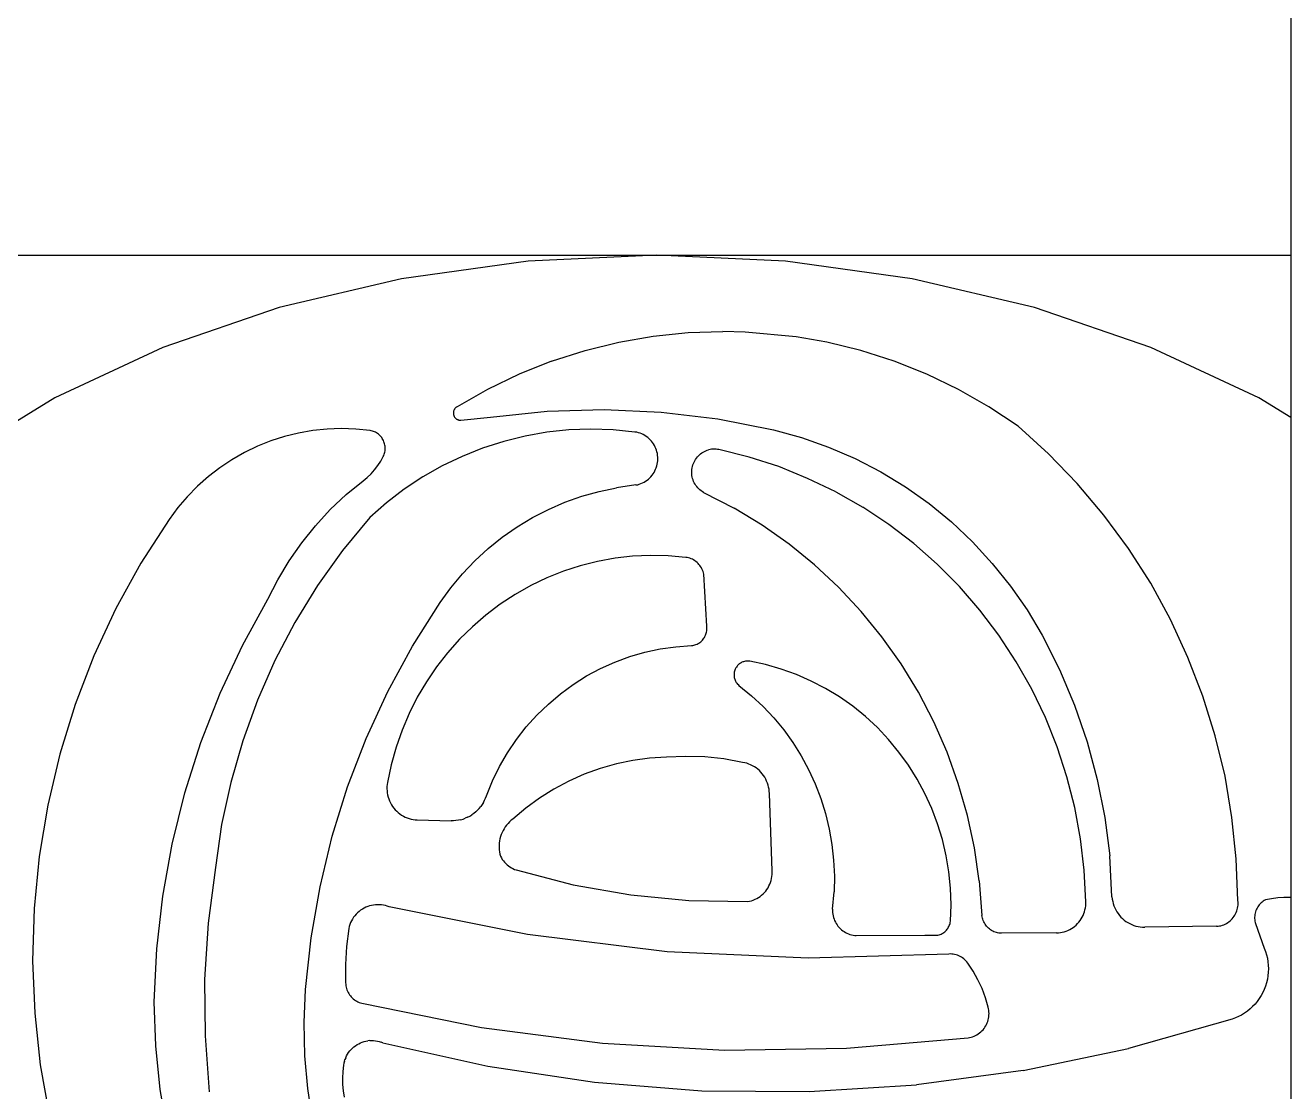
# Model space of a CAD drawing. Extents: x 396092 to 455492, y 17293 to 132793.
# Drawn here: x 408105.9 to 408231.5, y 60957.9 to 61063.8 of the extents above; entities that cross this region are included whole.
import ezdxf

# ---------------------------------------------------------------- set-up
doc = ezdxf.new("R2010")
doc.units = 0
doc.header["$LTSCALE"] = 1000
doc.header["$MEASUREMENT"] = 0
doc.layers.add('MU', color=34, linetype='Continuous')

msp = doc.modelspace()

# ---------------------------------------------------------------- linework, layer by layer
msp.add_line((408231.55, 62141.09), (408231.55, 59890.95))
at = {"layer": 'MU', "color": 37}
for p, q in [((408069.51, 61040.95), (408168.63, 61040.95)), ((408168.63, 61040.95), (408155.85, 61040.37)), ((408168.63, 61040.95), (408231.55, 61040.95)), ((408181.41, 61040.37), (408168.63, 61040.95)), ((408155.85, 61040.37), (408143.28, 61038.62)), ((408193.98, 61038.62), (408181.41, 61040.37)), ((408143.28, 61038.62), (408131.13, 61035.75)), ((408206.13, 61035.75), (408193.98, 61038.62)), ((408131.13, 61035.75), (408119.6, 61031.78)), ((408217.66, 61031.78), (408206.13, 61035.75)), ((408171.73, 61033.27), (408175.19, 61033.39)), ((408177.41, 61033.31), (408175.19, 61033.39)), ((408182.45, 61032.85), (408177.41, 61033.31)), ((408161.5, 61031.48), (408164.86, 61032.31)), ((408164.86, 61032.31), (408168.28, 61032.91)), ((408168.28, 61032.91), (408171.73, 61033.27)), ((408185.52, 61032.32), (408182.45, 61032.85)), ((408188.89, 61031.49), (408185.52, 61032.32)), ((408119.6, 61031.78), (408108.88, 61026.78)), ((408158.19, 61030.42), (408161.5, 61031.48)), ((408192.19, 61030.43), (408188.89, 61031.49)), ((408228.38, 61026.78), (408217.66, 61031.78)), ((408158.19, 61030.42), (408154.96, 61029.13)), ((408195.42, 61029.14), (408192.19, 61030.43)), ((408154.96, 61029.13), (408151.83, 61027.62)), ((408198.56, 61027.63), (408195.42, 61029.14)), ((408151.83, 61027.62), (408148.8, 61025.9)), ((408201.58, 61025.91), (408198.56, 61027.63)), ((408108.88, 61026.78), (408099.15, 61020.83)), ((408148.65, 61025.79), (408148.62, 61025.76)), ((408148.69, 61025.82), (408148.65, 61025.79)), ((408148.72, 61025.85), (408148.69, 61025.82)), ((408148.76, 61025.87), (408148.72, 61025.85)), ((408148.8, 61025.9), (408148.76, 61025.87)), ((408204.49, 61023.98), (408201.58, 61025.91)), ((408231.55, 61024.84), (408228.38, 61026.78)), ((408148.44, 61025.34), (408148.43, 61025.29)), ((408148.43, 61025.29), (408148.43, 61025.24)), ((408148.43, 61025.24), (408148.44, 61025.2)), ((408148.45, 61025.43), (408148.44, 61025.38)), ((408148.44, 61025.38), (408148.44, 61025.34)), ((408148.44, 61025.2), (408148.44, 61025.15)), ((408148.44, 61025.15), (408148.45, 61025.1)), ((408148.46, 61025.47), (408148.45, 61025.43)), ((408148.45, 61025.1), (408148.47, 61025.06)), ((408148.48, 61025.52), (408148.46, 61025.47)), ((408148.47, 61025.06), (408148.48, 61025.02)), ((408148.49, 61025.56), (408148.48, 61025.52)), ((408148.48, 61025.02), (408148.5, 61024.97)), ((408148.51, 61025.6), (408148.49, 61025.56)), ((408148.5, 61024.97), (408148.52, 61024.93)), ((408148.54, 61025.65), (408148.51, 61025.6)), ((408148.52, 61024.93), (408148.55, 61024.89)), ((408148.56, 61025.68), (408148.54, 61025.65)), ((408148.55, 61024.89), (408148.57, 61024.85)), ((408148.59, 61025.72), (408148.56, 61025.68)), ((408148.57, 61024.85), (408148.6, 61024.82)), ((408148.62, 61025.76), (408148.59, 61025.72)), ((408148.6, 61024.82), (408148.63, 61024.78)), ((408148.63, 61024.78), (408148.67, 61024.75)), ((408148.67, 61024.75), (408148.7, 61024.72)), ((408148.7, 61024.72), (408148.74, 61024.69)), ((408148.74, 61024.69), (408148.78, 61024.67)), ((408148.78, 61024.67), (408148.82, 61024.65)), ((408148.82, 61024.65), (408148.86, 61024.63)), ((408148.86, 61024.63), (408148.9, 61024.61)), ((408148.9, 61024.61), (408148.95, 61024.6)), ((408148.95, 61024.6), (408148.99, 61024.59)), ((408148.99, 61024.59), (408149.04, 61024.58)), ((408149.04, 61024.58), (408149.08, 61024.57)), ((408149.08, 61024.57), (408149.13, 61024.57)), ((408149.13, 61024.57), (408149.17, 61024.57)), ((408149.17, 61024.57), (408152.13, 61024.89)), ((408152.13, 61024.89), (408157.75, 61025.47)), ((408157.75, 61025.47), (408163.4, 61025.64)), ((408163.4, 61025.64), (408169.05, 61025.38)), ((408169.05, 61025.38), (408174.67, 61024.7)), ((408174.67, 61024.7), (408180.22, 61023.61)), ((408133.06, 61023.3), (408131.67, 61022.96)), ((408134.47, 61023.55), (408133.06, 61023.3)), ((408135.89, 61023.69), (408134.47, 61023.55)), ((408137.31, 61023.74), (408135.89, 61023.69)), ((408138.74, 61023.69), (408137.31, 61023.74)), ((408140.16, 61023.54), (408138.74, 61023.69)), ((408140.27, 61023.52), (408140.16, 61023.54)), ((408140.39, 61023.5), (408140.27, 61023.52)), ((408140.5, 61023.46), (408140.39, 61023.5)), ((408140.6, 61023.42), (408140.5, 61023.46)), ((408140.71, 61023.37), (408140.6, 61023.42)), ((408140.81, 61023.31), (408140.71, 61023.37)), ((408140.9, 61023.25), (408140.81, 61023.31)), ((408157.72, 61023.38), (408155.56, 61023)), ((408159.9, 61023.61), (408157.72, 61023.38)), ((408162.09, 61023.69), (408159.9, 61023.61)), ((408164.28, 61023.62), (408162.09, 61023.69)), ((408166.46, 61023.4), (408164.28, 61023.62)), ((408166.63, 61023.37), (408166.46, 61023.4)), ((408166.8, 61023.33), (408166.63, 61023.37)), ((408166.96, 61023.28), (408166.8, 61023.33)), ((408167.13, 61023.22), (408166.96, 61023.28)), ((408180.22, 61023.61), (408182.98, 61022.86)), ((408207.52, 61021.24), (408204.49, 61023.98)), ((408130.31, 61022.52), (408128.98, 61021.98)), ((408131.67, 61022.96), (408130.31, 61022.52)), ((408141, 61023.18), (408140.9, 61023.25)), ((408141.08, 61023.11), (408141, 61023.18)), ((408141.17, 61023.03), (408141.08, 61023.11)), ((408141.24, 61022.94), (408141.17, 61023.03)), ((408141.32, 61022.85), (408141.24, 61022.94)), ((408141.38, 61022.75), (408141.32, 61022.85)), ((408141.44, 61022.65), (408141.38, 61022.75)), ((408141.49, 61022.55), (408141.44, 61022.65)), ((408141.54, 61022.44), (408141.49, 61022.55)), ((408141.58, 61022.33), (408141.54, 61022.44)), ((408141.61, 61022.22), (408141.58, 61022.33)), ((408141.64, 61022.11), (408141.61, 61022.22)), ((408141.65, 61021.99), (408141.64, 61022.11)), ((408153.43, 61022.47), (408151.34, 61021.8)), ((408155.56, 61023), (408153.43, 61022.47)), ((408167.28, 61023.15), (408167.13, 61023.22)), ((408167.43, 61023.06), (408167.28, 61023.15)), ((408167.58, 61022.97), (408167.43, 61023.06)), ((408167.72, 61022.86), (408167.58, 61022.97)), ((408167.85, 61022.75), (408167.72, 61022.86)), ((408167.98, 61022.63), (408167.85, 61022.75)), ((408168.09, 61022.5), (408167.98, 61022.63)), ((408168.2, 61022.36), (408168.09, 61022.5)), ((408168.3, 61022.22), (408168.2, 61022.36)), ((408168.39, 61022.07), (408168.3, 61022.22)), ((408168.47, 61021.91), (408168.39, 61022.07)), ((408182.98, 61022.86), (408185.68, 61021.91)), ((408127.69, 61021.36), (408126.45, 61020.65)), ((408128.98, 61021.98), (408127.69, 61021.36)), ((408141.22, 61020.51), (408141.47, 61020.97)), ((408141.47, 61020.97), (408141.52, 61021.08)), ((408141.52, 61021.08), (408141.56, 61021.19)), ((408141.56, 61021.19), (408141.6, 61021.3)), ((408141.6, 61021.3), (408141.63, 61021.41)), ((408141.63, 61021.41), (408141.65, 61021.53)), ((408141.66, 61021.88), (408141.65, 61021.99)), ((408141.65, 61021.53), (408141.66, 61021.64)), ((408141.66, 61021.76), (408141.66, 61021.88)), ((408141.66, 61021.64), (408141.66, 61021.76)), ((408149.3, 61020.98), (408147.31, 61020.03)), ((408151.34, 61021.8), (408149.3, 61020.98)), ((408168.54, 61021.75), (408168.47, 61021.91)), ((408168.6, 61021.59), (408168.54, 61021.75)), ((408168.64, 61021.42), (408168.6, 61021.59)), ((408168.68, 61021.25), (408168.64, 61021.42)), ((408168.71, 61021.07), (408168.68, 61021.25)), ((408168.72, 61020.9), (408168.71, 61021.07)), ((408168.72, 61020.72), (408168.72, 61020.9)), ((408172.47, 61020.68), (408172.56, 61020.8)), ((408172.56, 61020.8), (408172.65, 61020.92)), ((408172.65, 61020.92), (408172.75, 61021.03)), ((408172.75, 61021.03), (408172.86, 61021.13)), ((408172.86, 61021.13), (408172.98, 61021.23)), ((408172.98, 61021.23), (408173.1, 61021.32)), ((408173.1, 61021.32), (408173.22, 61021.4)), ((408173.22, 61021.4), (408173.36, 61021.47)), ((408173.36, 61021.47), (408173.49, 61021.53)), ((408173.49, 61021.53), (408173.63, 61021.59)), ((408173.63, 61021.59), (408173.77, 61021.63)), ((408173.92, 61021.66), (408173.77, 61021.63)), ((408174.07, 61021.69), (408173.92, 61021.66)), ((408174.21, 61021.7), (408174.07, 61021.69)), ((408174.36, 61021.7), (408174.21, 61021.7)), ((408174.51, 61021.7), (408174.36, 61021.7)), ((408174.66, 61021.68), (408174.51, 61021.7)), ((408174.8, 61021.66), (408174.66, 61021.68)), ((408177.8, 61020.91), (408174.8, 61021.66)), ((408180.74, 61019.96), (408177.8, 61020.91)), ((408185.68, 61021.91), (408188.31, 61020.78)), ((408188.31, 61020.78), (408190.86, 61019.46)), ((408210.36, 61018.29), (408207.52, 61021.24)), ((408125.25, 61019.85), (408124.11, 61018.97)), ((408126.45, 61020.65), (408125.25, 61019.85)), ((408140.26, 61019.26), (408140.61, 61019.65)), ((408140.61, 61019.65), (408140.93, 61020.07)), ((408140.93, 61020.07), (408141.22, 61020.51)), ((408147.31, 61020.03), (408145.4, 61018.94)), ((408168.35, 61019.39), (408168.43, 61019.54)), ((408168.43, 61019.54), (408168.51, 61019.7)), ((408168.51, 61019.7), (408168.57, 61019.86)), ((408168.57, 61019.86), (408168.62, 61020.03)), ((408168.62, 61020.03), (408168.67, 61020.2)), ((408168.67, 61020.2), (408168.7, 61020.37)), ((408168.7, 61020.37), (408168.72, 61020.55)), ((408168.72, 61020.55), (408168.72, 61020.72)), ((408172.1, 61019.54), (408172.12, 61019.69)), ((408172.1, 61019.38), (408172.1, 61019.54)), ((408172.12, 61019.69), (408172.14, 61019.84)), ((408172.14, 61019.84), (408172.17, 61019.99)), ((408172.17, 61019.99), (408172.21, 61020.13)), ((408172.21, 61020.13), (408172.26, 61020.27)), ((408172.26, 61020.27), (408172.33, 61020.41)), ((408172.33, 61020.41), (408172.39, 61020.55)), ((408172.39, 61020.55), (408172.47, 61020.68)), ((408183.6, 61018.8), (408180.74, 61019.96)), ((408124.11, 61018.97), (408123.03, 61018.01)), ((408137.8, 61017.19), (408139.48, 61018.56)), ((408139.48, 61018.56), (408139.88, 61018.89)), ((408139.88, 61018.89), (408140.26, 61019.26)), ((408145.4, 61018.94), (408143.56, 61017.72)), ((408166.89, 61018.22), (408167.05, 61018.28)), ((408167.05, 61018.28), (408167.21, 61018.35)), ((408167.21, 61018.35), (408167.37, 61018.42)), ((408167.37, 61018.42), (408167.51, 61018.51)), ((408167.51, 61018.51), (408167.66, 61018.61)), ((408167.66, 61018.61), (408167.79, 61018.72)), ((408167.79, 61018.72), (408167.92, 61018.84)), ((408167.92, 61018.84), (408168.04, 61018.96)), ((408168.04, 61018.96), (408168.15, 61019.1)), ((408168.15, 61019.1), (408168.26, 61019.24)), ((408168.26, 61019.24), (408168.35, 61019.39)), ((408172.11, 61019.23), (408172.1, 61019.38)), ((408172.12, 61019.08), (408172.11, 61019.23)), ((408172.15, 61018.93), (408172.12, 61019.08)), ((408172.18, 61018.79), (408172.15, 61018.93)), ((408172.23, 61018.64), (408172.18, 61018.79)), ((408172.28, 61018.5), (408172.23, 61018.64)), ((408172.35, 61018.36), (408172.28, 61018.5)), ((408172.42, 61018.23), (408172.35, 61018.36)), ((408186.39, 61017.46), (408183.6, 61018.8)), ((408190.86, 61019.46), (408193.31, 61017.96)), ((408213.01, 61015.16), (408210.36, 61018.29)), ((408122.02, 61016.98), (408121.08, 61015.89)), ((408123.03, 61018.01), (408122.02, 61016.98)), ((408136.22, 61015.7), (408137.8, 61017.19)), ((408143.56, 61017.72), (408141.8, 61016.38)), ((408159.5, 61016.42), (408161.18, 61017.02)), ((408161.18, 61017.02), (408162.89, 61017.5)), ((408162.89, 61017.5), (408164.63, 61017.87)), ((408166.56, 61018.14), (408164.63, 61017.87)), ((408166.56, 61018.14), (408166.73, 61018.17)), ((408166.73, 61018.17), (408166.89, 61018.22)), ((408172.5, 61018.1), (408172.42, 61018.23)), ((408172.59, 61017.98), (408172.5, 61018.1)), ((408172.69, 61017.86), (408172.59, 61017.98)), ((408172.79, 61017.76), (408172.69, 61017.86)), ((408172.9, 61017.65), (408172.79, 61017.76)), ((408173.02, 61017.56), (408172.9, 61017.65)), ((408173.14, 61017.48), (408173.02, 61017.56)), ((408173.27, 61017.4), (408173.14, 61017.48)), ((408173.27, 61017.4), (408176.29, 61015.84)), ((408186.39, 61017.46), (408189.08, 61015.93)), ((408193.31, 61017.96), (408195.65, 61016.3)), ((408121.08, 61015.89), (408120.22, 61014.73)), ((408141.8, 61016.38), (408140.14, 61014.92)), ((408157.87, 61015.72), (408159.5, 61016.42)), ((408179.08, 61014.15), (408176.29, 61015.84)), ((408191.66, 61014.21), (408189.08, 61015.93)), ((408195.65, 61016.3), (408197.88, 61014.47)), ((408120.22, 61014.73), (408117.42, 61010.39)), ((408134.74, 61014.1), (408136.22, 61015.7)), ((408140.14, 61014.92), (408137.43, 61011.62)), ((408154.76, 61013.98), (408156.28, 61014.9)), ((408156.28, 61014.9), (408157.87, 61015.72)), ((408197.88, 61014.47), (408199.98, 61012.49)), ((408215.44, 61011.85), (408213.01, 61015.16)), ((408133.38, 61012.4), (408134.74, 61014.1)), ((408153.29, 61012.95), (408154.76, 61013.98)), ((408181.75, 61012.27), (408179.08, 61014.15)), ((408194.13, 61012.32), (408191.66, 61014.21)), ((408132.14, 61010.61), (408133.38, 61012.4)), ((408151.9, 61011.83), (408153.29, 61012.95)), ((408184.28, 61010.21), (408181.75, 61012.27)), ((408196.46, 61010.27), (408194.13, 61012.32)), ((408199.98, 61012.49), (408201.93, 61010.36)), ((408137.43, 61011.62), (408134.95, 61008.15)), ((408150.58, 61010.62), (408151.9, 61011.83)), ((408164.48, 61010.86), (408162.74, 61010.55)), ((408166.23, 61011.06), (408164.48, 61010.86)), ((408167.99, 61011.15), (408166.23, 61011.06)), ((408169.76, 61011.11), (408167.99, 61011.15)), ((408171.52, 61010.95), (408169.76, 61011.11)), ((408171.65, 61010.93), (408171.52, 61010.95)), ((408171.78, 61010.9), (408171.65, 61010.93)), ((408171.91, 61010.87), (408171.78, 61010.9)), ((408172.04, 61010.82), (408171.91, 61010.87)), ((408172.16, 61010.76), (408172.04, 61010.82)), ((408172.28, 61010.7), (408172.16, 61010.76)), ((408172.4, 61010.62), (408172.28, 61010.7)), ((408217.65, 61008.38), (408215.44, 61011.85)), ((408117.42, 61010.39), (408114.93, 61005.87)), ((408131.02, 61008.74), (408132.14, 61010.61)), ((408149.34, 61009.32), (408150.58, 61010.62)), ((408159.35, 61009.57), (408157.71, 61008.91)), ((408161.03, 61010.12), (408159.35, 61009.57)), ((408162.74, 61010.55), (408161.03, 61010.12)), ((408172.51, 61010.54), (408172.4, 61010.62)), ((408172.62, 61010.46), (408172.51, 61010.54)), ((408172.72, 61010.36), (408172.62, 61010.46)), ((408172.81, 61010.26), (408172.72, 61010.36)), ((408172.9, 61010.15), (408172.81, 61010.26)), ((408172.98, 61010.04), (408172.9, 61010.15)), ((408173.05, 61009.92), (408172.98, 61010.04)), ((408173.11, 61009.8), (408173.05, 61009.92)), ((408173.17, 61009.68), (408173.11, 61009.8)), ((408173.22, 61009.55), (408173.17, 61009.68)), ((408173.26, 61009.41), (408173.22, 61009.55)), ((408186.67, 61007.98), (408184.28, 61010.21)), ((408198.66, 61008.06), (408196.46, 61010.27)), ((408201.93, 61010.36), (408203.74, 61008.11)), ((408130.03, 61006.79), (408131.02, 61008.74)), ((408148.19, 61007.94), (408149.34, 61009.32)), ((408157.71, 61008.91), (408156.11, 61008.15)), ((408173.29, 61009.28), (408173.26, 61009.41)), ((408173.58, 61004.11), (408173.29, 61009.28)), ((408219.62, 61004.77), (408217.65, 61008.38)), ((408134.95, 61008.15), (408132.7, 61004.5)), ((408147.13, 61006.48), (408148.19, 61007.94)), ((408154.57, 61007.28), (408153.08, 61006.3)), ((408156.11, 61008.15), (408154.57, 61007.28)), ((408188.91, 61005.59), (408186.67, 61007.98)), ((408200.7, 61005.71), (408198.66, 61008.06)), ((408203.74, 61008.11), (408205.39, 61005.73)), ((408114.93, 61005.87), (408112.75, 61001.19)), ((408127.51, 61002.2), (408130.03, 61006.79)), ((408144.39, 61002.15), (408147.13, 61006.48)), ((408153.08, 61006.3), (408151.67, 61005.23)), ((408202.59, 61003.22), (408200.7, 61005.71)), ((408205.39, 61005.73), (408206.88, 61003.24)), ((408132.7, 61004.5), (408130.71, 61000.71)), ((408151.67, 61005.23), (408150.32, 61004.07)), ((408190.98, 61003.05), (408188.91, 61005.59)), ((408221.35, 61001.03), (408219.62, 61004.77)), ((408150.32, 61004.07), (408149.05, 61002.82)), ((408173.41, 61003.11), (408173.46, 61003.22)), ((408173.46, 61003.22), (408173.5, 61003.32)), ((408173.5, 61003.32), (408173.53, 61003.43)), ((408173.53, 61003.43), (408173.56, 61003.54)), ((408173.56, 61003.54), (408173.58, 61003.65)), ((408173.59, 61004), (408173.58, 61004.11)), ((408173.58, 61003.65), (408173.59, 61003.77)), ((408173.6, 61003.88), (408173.59, 61004)), ((408173.59, 61003.77), (408173.6, 61003.88)), ((408204.3, 61000.6), (408202.59, 61003.22)), ((408206.88, 61003.24), (408208.61, 60999.81)), ((408125.29, 60997.46), (408127.51, 61002.2)), ((408141.94, 60997.64), (408144.39, 61002.15)), ((408149.05, 61002.82), (408147.86, 61001.49)), ((408168.97, 61001.86), (408170.52, 61002.08)), ((408170.52, 61002.08), (408172.08, 61002.19)), ((408172.08, 61002.19), (408172.19, 61002.21)), ((408172.19, 61002.21), (408172.3, 61002.23)), ((408172.3, 61002.23), (408172.41, 61002.26)), ((408172.41, 61002.26), (408172.51, 61002.3)), ((408172.51, 61002.3), (408172.62, 61002.34)), ((408172.62, 61002.34), (408172.72, 61002.39)), ((408172.72, 61002.39), (408172.81, 61002.45)), ((408172.81, 61002.45), (408172.91, 61002.51)), ((408172.91, 61002.51), (408172.99, 61002.58)), ((408172.99, 61002.58), (408173.08, 61002.66)), ((408173.08, 61002.66), (408173.16, 61002.74)), ((408173.16, 61002.74), (408173.23, 61002.83)), ((408173.23, 61002.83), (408173.3, 61002.92)), ((408173.3, 61002.92), (408173.36, 61003.01)), ((408173.36, 61003.01), (408173.41, 61003.11)), ((408192.88, 61000.37), (408190.98, 61003.05)), ((408112.75, 61001.19), (408110.89, 60996.36)), ((408130.71, 61000.71), (408128.98, 60996.79)), ((408147.86, 61001.49), (408146.76, 61000.08)), ((408164.47, 61000.56), (408165.94, 61001.1)), ((408165.94, 61001.1), (408167.45, 61001.54)), ((408167.45, 61001.54), (408168.97, 61001.86)), ((408177.5, 61000.66), (408177.42, 61000.64)), ((408177.59, 61000.66), (408177.5, 61000.66)), ((408177.68, 61000.66), (408177.59, 61000.66)), ((408177.77, 61000.66), (408177.68, 61000.66)), ((408177.86, 61000.64), (408177.77, 61000.66)), ((408222.84, 60997.18), (408221.35, 61001.03)), ((408146.76, 61000.08), (408145.76, 60998.6)), ((408161.66, 60999.18), (408163.05, 60999.92)), ((408163.05, 60999.92), (408164.47, 61000.56)), ((408176.3, 60999.39), (408176.29, 60999.3)), ((408176.31, 60999.48), (408176.3, 60999.39)), ((408176.32, 60999.57), (408176.31, 60999.48)), ((408176.34, 60999.66), (408176.32, 60999.57)), ((408176.37, 60999.75), (408176.34, 60999.66)), ((408176.4, 60999.84), (408176.37, 60999.75)), ((408176.44, 60999.92), (408176.4, 60999.84)), ((408176.48, 61000), (408176.44, 60999.92)), ((408176.53, 61000.07), (408176.48, 61000)), ((408176.59, 61000.15), (408176.53, 61000.07)), ((408176.64, 61000.22), (408176.59, 61000.15)), ((408176.71, 61000.28), (408176.64, 61000.22)), ((408176.77, 61000.34), (408176.71, 61000.28)), ((408176.84, 61000.4), (408176.77, 61000.34)), ((408176.92, 61000.45), (408176.84, 61000.4)), ((408176.99, 61000.5), (408176.92, 61000.45)), ((408177.07, 61000.54), (408176.99, 61000.5)), ((408177.16, 61000.57), (408177.07, 61000.54)), ((408177.24, 61000.6), (408177.16, 61000.57)), ((408177.33, 61000.63), (408177.24, 61000.6)), ((408177.42, 61000.64), (408177.33, 61000.63)), ((408179.43, 61000.31), (408177.86, 61000.64)), ((408180.97, 60999.87), (408179.43, 61000.31)), ((408182.48, 60999.33), (408180.97, 60999.87)), ((408194.59, 60997.56), (408192.88, 61000.37)), ((408205.84, 60997.88), (408204.3, 61000.6)), ((408208.61, 60999.81), (408210.1, 60996.27)), ((408145.76, 60998.6), (408144.85, 60997.06)), ((408159.06, 60997.41), (408160.33, 60998.34)), ((408160.33, 60998.34), (408161.66, 60999.18)), ((408176.29, 60999.3), (408176.3, 60999.21)), ((408176.3, 60999.21), (408176.3, 60999.12)), ((408176.3, 60999.12), (408176.32, 60999.03)), ((408176.32, 60999.03), (408176.34, 60998.94)), ((408176.34, 60998.94), (408176.36, 60998.85)), ((408176.36, 60998.85), (408176.4, 60998.77)), ((408176.4, 60998.77), (408176.43, 60998.68)), ((408176.43, 60998.68), (408176.48, 60998.6)), ((408176.48, 60998.6), (408176.52, 60998.53)), ((408176.52, 60998.53), (408176.58, 60998.45)), ((408176.58, 60998.45), (408176.63, 60998.38)), ((408176.63, 60998.38), (408176.7, 60998.32)), ((408176.7, 60998.32), (408176.76, 60998.25)), ((408176.76, 60998.25), (408178.03, 60997.22)), ((408183.96, 60998.68), (408182.48, 60999.33)), ((408185.38, 60997.94), (408183.96, 60998.68)), ((408123.38, 60992.58), (408125.29, 60997.46)), ((408139.79, 60992.98), (408141.94, 60997.64)), ((408144.85, 60997.06), (408144.04, 60995.45)), ((408157.86, 60996.39), (408159.06, 60997.41)), ((408178.03, 60997.22), (408179.17, 60996.16)), ((408186.76, 60997.1), (408185.38, 60997.94)), ((408188.08, 60996.18), (408186.76, 60997.1)), ((408196.11, 60994.64), (408194.59, 60997.56)), ((408207.2, 60995.05), (408205.84, 60997.88)), ((408224.06, 60993.23), (408222.84, 60997.18)), ((408110.89, 60996.36), (408109.36, 60991.41)), ((408128.98, 60996.79), (408127.52, 60992.75)), ((408156.73, 60995.3), (408157.86, 60996.39)), ((408179.17, 60996.16), (408180.23, 60995.03)), ((408189.33, 60995.16), (408188.08, 60996.18)), ((408210.1, 60996.27), (408211.35, 60992.63)), ((408144.04, 60995.45), (408143.34, 60993.8)), ((408155.67, 60994.12), (408156.73, 60995.3)), ((408180.23, 60995.03), (408181.22, 60993.83)), ((408190.52, 60994.06), (408189.33, 60995.16)), ((408197.44, 60991.62), (408196.11, 60994.64)), ((408208.37, 60992.14), (408207.2, 60995.05)), ((408143.34, 60993.8), (408142.75, 60992.11)), ((408154.7, 60992.87), (408155.67, 60994.12)), ((408181.22, 60993.83), (408182.13, 60992.57)), ((408191.63, 60992.88), (408190.52, 60994.06)), ((408225.03, 60989.22), (408224.06, 60993.23)), ((408121.79, 60987.57), (408123.38, 60992.58)), ((408127.52, 60992.75), (408126.34, 60988.62)), ((408137.94, 60988.17), (408139.79, 60992.98)), ((408142.75, 60992.11), (408142.26, 60990.37)), ((408153.81, 60991.56), (408154.7, 60992.87)), ((408182.13, 60992.57), (408182.96, 60991.25)), ((408192.66, 60991.63), (408191.63, 60992.88)), ((408209.34, 60989.16), (408208.37, 60992.14)), ((408211.35, 60992.63), (408212.35, 60988.91)), ((408109.36, 60991.41), (408108.17, 60986.37)), ((408153.02, 60990.19), (408153.81, 60991.56)), ((408166.25, 60990.79), (408164.61, 60990.45)), ((408167.91, 60991.01), (408166.25, 60990.79)), ((408169.58, 60991.11), (408167.91, 60991.01)), ((408171.48, 60991.19), (408169.58, 60991.11)), ((408173.38, 60991.14), (408171.48, 60991.19)), ((408175.27, 60990.94), (408173.38, 60991.14)), ((408177.14, 60990.6), (408175.27, 60990.94)), ((408182.96, 60991.25), (408183.7, 60989.88)), ((408193.61, 60990.31), (408192.66, 60991.63)), ((408198.55, 60988.51), (408197.44, 60991.62)), ((408142.26, 60990.37), (408141.89, 60988.61)), ((408152.32, 60988.76), (408153.02, 60990.19)), ((408161.43, 60989.42), (408159.9, 60988.74)), ((408163, 60989.99), (408161.43, 60989.42)), ((408164.61, 60990.45), (408163, 60989.99)), ((408177.35, 60990.56), (408177.14, 60990.6)), ((408177.55, 60990.51), (408177.35, 60990.56)), ((408177.75, 60990.44), (408177.55, 60990.51)), ((408177.94, 60990.36), (408177.75, 60990.44)), ((408178.13, 60990.27), (408177.94, 60990.36)), ((408178.31, 60990.17), (408178.13, 60990.27)), ((408178.49, 60990.05), (408178.31, 60990.17)), ((408178.65, 60989.92), (408178.49, 60990.05)), ((408178.81, 60989.78), (408178.65, 60989.92)), ((408178.96, 60989.63), (408178.81, 60989.78)), ((408179.09, 60989.47), (408178.96, 60989.63)), ((408179.22, 60989.3), (408179.09, 60989.47)), ((408183.7, 60989.88), (408184.35, 60988.46)), ((408194.48, 60988.93), (408193.61, 60990.31)), ((408126.34, 60988.62), (408125.43, 60984.42)), ((408136.41, 60983.26), (408137.94, 60988.17)), ((408141.86, 60988.41), (408141.84, 60988.2)), ((408141.84, 60988.2), (408141.84, 60987.99)), ((408141.89, 60988.61), (408141.86, 60988.41)), ((408151.71, 60987.29), (408152.32, 60988.76)), ((408159.9, 60988.74), (408158.42, 60987.95)), ((408179.34, 60989.13), (408179.22, 60989.3)), ((408179.44, 60988.94), (408179.34, 60989.13)), ((408179.53, 60988.75), (408179.44, 60988.94)), ((408179.61, 60988.55), (408179.53, 60988.75)), ((408179.68, 60988.35), (408179.61, 60988.55)), ((408179.73, 60988.15), (408179.68, 60988.35)), ((408179.77, 60987.94), (408179.73, 60988.15)), ((408184.35, 60988.46), (408184.91, 60987)), ((408195.24, 60987.5), (408194.48, 60988.93)), ((408199.46, 60985.34), (408198.55, 60988.51)), ((408210.12, 60986.11), (408209.34, 60989.16)), ((408212.35, 60988.91), (408213.1, 60985.13)), ((408225.72, 60985.14), (408225.03, 60989.22)), ((408120.52, 60982.48), (408121.79, 60987.57)), ((408141.84, 60987.99), (408141.85, 60987.78)), ((408141.85, 60987.78), (408141.87, 60987.57)), ((408141.87, 60987.57), (408141.91, 60987.37)), ((408141.91, 60987.37), (408141.96, 60987.16)), ((408141.96, 60987.16), (408142.03, 60986.97)), ((408142.03, 60986.97), (408142.1, 60986.77)), ((408151.42, 60986.62), (408151.53, 60986.84)), ((408151.53, 60986.84), (408151.63, 60987.06)), ((408151.63, 60987.06), (408151.71, 60987.29)), ((408156.99, 60987.06), (408155.63, 60986.07)), ((408158.42, 60987.95), (408156.99, 60987.06)), ((408179.79, 60987.73), (408179.77, 60987.94)), ((408179.8, 60987.52), (408179.79, 60987.73)), ((408180.07, 60979.85), (408179.8, 60987.52)), ((408184.91, 60987), (408185.38, 60985.51)), ((408195.92, 60986.02), (408195.24, 60987.5)), ((408108.17, 60986.37), (408107.32, 60981.25)), ((408142.1, 60986.77), (408142.19, 60986.58)), ((408142.19, 60986.58), (408142.29, 60986.4)), ((408142.29, 60986.4), (408142.4, 60986.23)), ((408142.4, 60986.23), (408142.53, 60986.06)), ((408142.53, 60986.06), (408142.66, 60985.9)), ((408142.66, 60985.9), (408142.81, 60985.75)), ((408142.81, 60985.75), (408142.96, 60985.61)), ((408142.96, 60985.61), (408143.12, 60985.49)), ((408150.65, 60985.68), (408150.46, 60985.53)), ((408150.65, 60985.68), (408150.83, 60985.85)), ((408150.83, 60985.85), (408150.99, 60986.03)), ((408150.99, 60986.03), (408151.15, 60986.21)), ((408151.29, 60986.41), (408151.15, 60986.21)), ((408151.42, 60986.62), (408151.29, 60986.41)), ((408155.63, 60986.07), (408154.35, 60984.98)), ((408196.5, 60984.49), (408195.92, 60986.02)), ((408210.69, 60983.02), (408210.12, 60986.11)), ((408125.43, 60984.42), (408124.82, 60980.16)), ((408143.12, 60985.49), (408143.29, 60985.37)), ((408143.29, 60985.37), (408143.47, 60985.27)), ((408143.47, 60985.27), (408143.65, 60985.17)), ((408143.65, 60985.17), (408143.84, 60985.09)), ((408143.84, 60985.09), (408144.04, 60985.03)), ((408144.04, 60985.03), (408144.24, 60984.97)), ((408144.24, 60984.97), (408144.44, 60984.93)), ((408144.44, 60984.93), (408144.64, 60984.91)), ((408144.64, 60984.91), (408144.84, 60984.89)), ((408144.84, 60984.89), (408148.21, 60984.8)), ((408148.45, 60984.8), (408148.21, 60984.8)), ((408148.69, 60984.82), (408148.45, 60984.8)), ((408148.93, 60984.85), (408148.69, 60984.82)), ((408149.16, 60984.9), (408148.93, 60984.85)), ((408149.16, 60984.9), (408149.4, 60984.97)), ((408149.4, 60984.97), (408149.62, 60985.05)), ((408149.84, 60985.15), (408149.62, 60985.05)), ((408149.84, 60985.15), (408150.06, 60985.26)), ((408150.06, 60985.26), (408150.26, 60985.39)), ((408150.46, 60985.53), (408150.26, 60985.39)), ((408153.72, 60984.38), (408153.59, 60984.21)), ((408153.86, 60984.55), (408153.72, 60984.38)), ((408154.02, 60984.7), (408153.86, 60984.55)), ((408154.18, 60984.85), (408154.02, 60984.7)), ((408154.35, 60984.98), (408154.18, 60984.85)), ((408185.38, 60985.51), (408185.74, 60983.98)), ((408196.97, 60982.93), (408196.5, 60984.49)), ((408200.16, 60982.11), (408199.46, 60985.34)), ((408213.1, 60985.13), (408213.58, 60981.31)), ((408226.15, 60981.03), (408225.72, 60985.14)), ((408135.2, 60978.25), (408136.41, 60983.26)), ((408153.12, 60983.23), (408153.06, 60983.01)), ((408153.19, 60983.43), (408153.12, 60983.23)), ((408153.27, 60983.64), (408153.19, 60983.43)), ((408153.36, 60983.83), (408153.27, 60983.64)), ((408153.47, 60984.02), (408153.36, 60983.83)), ((408153.59, 60984.21), (408153.47, 60984.02)), ((408185.74, 60983.98), (408186.01, 60982.44)), ((408119.59, 60977.31), (408120.52, 60982.48)), ((408152.99, 60982.58), (408152.98, 60982.36)), ((408152.98, 60982.36), (408152.98, 60982.14)), ((408152.98, 60982.14), (408152.99, 60981.92)), ((408153.02, 60982.8), (408152.99, 60982.58)), ((408152.99, 60981.92), (408153.02, 60981.71)), ((408153.06, 60983.01), (408153.02, 60982.8)), ((408186.01, 60982.44), (408186.18, 60980.88)), ((408197.34, 60981.34), (408196.97, 60982.93)), ((408200.63, 60978.84), (408200.16, 60982.11)), ((408211.06, 60979.89), (408210.69, 60983.02)), ((408107.32, 60981.25), (408106.82, 60976.09)), ((408153.02, 60981.71), (408153.06, 60981.49)), ((408153.06, 60981.49), (408153.12, 60981.28)), ((408153.12, 60981.28), (408153.2, 60981.12)), ((408153.2, 60981.12), (408153.29, 60980.97)), ((408153.29, 60980.97), (408153.4, 60980.82)), ((408153.4, 60980.82), (408153.51, 60980.68)), ((408153.51, 60980.68), (408153.63, 60980.55)), ((408153.63, 60980.55), (408153.76, 60980.43)), ((408186.18, 60980.88), (408186.25, 60979.32)), ((408197.61, 60979.72), (408197.34, 60981.34)), ((408213.81, 60977.24), (408213.58, 60981.31)), ((408226.31, 60976.89), (408226.15, 60981.03)), ((408124.82, 60980.16), (408124.09, 60974.63)), ((408153.76, 60980.43), (408153.9, 60980.32)), ((408153.9, 60980.32), (408154.04, 60980.22)), ((408154.04, 60980.22), (408154.2, 60980.13)), ((408154.2, 60980.13), (408154.35, 60980.05)), ((408154.35, 60980.05), (408154.51, 60979.98)), ((408154.51, 60979.98), (408154.68, 60979.92)), ((408154.68, 60979.92), (408160.31, 60978.45)), ((408180.05, 60979.26), (408180.07, 60979.46)), ((408180.08, 60979.65), (408180.07, 60979.85)), ((408180.07, 60979.46), (408180.08, 60979.65)), ((408186.25, 60979.32), (408186.22, 60977.75)), ((408197.78, 60978.1), (408197.61, 60979.72)), ((408211.22, 60976.75), (408211.06, 60979.89)), ((408134.32, 60973.18), (408135.2, 60978.25)), ((408160.31, 60978.45), (408166.04, 60977.44)), ((408179.56, 60977.99), (408179.67, 60978.15)), ((408179.67, 60978.15), (408179.76, 60978.33)), ((408179.76, 60978.33), (408179.84, 60978.5)), ((408179.84, 60978.5), (408179.91, 60978.69)), ((408179.91, 60978.69), (408179.97, 60978.88)), ((408179.97, 60978.88), (408180.02, 60979.07)), ((408180.02, 60979.07), (408180.05, 60979.26)), ((408197.83, 60976.46), (408197.78, 60978.1)), ((408200.63, 60978.84), (408200.9, 60975.41)), ((408118.99, 60972.08), (408119.59, 60977.31)), ((408166.04, 60977.44), (408171.82, 60976.89)), ((408171.82, 60976.89), (408177.63, 60976.79)), ((408177.63, 60976.79), (408177.82, 60976.83)), ((408177.82, 60976.83), (408178.01, 60976.87)), ((408178.01, 60976.87), (408178.2, 60976.93)), ((408178.2, 60976.93), (408178.38, 60977.01)), ((408178.38, 60977.01), (408178.55, 60977.09)), ((408178.55, 60977.09), (408178.72, 60977.19)), ((408178.72, 60977.19), (408178.88, 60977.3)), ((408178.88, 60977.3), (408179.03, 60977.41)), ((408179.03, 60977.41), (408179.18, 60977.54)), ((408179.18, 60977.54), (408179.32, 60977.68)), ((408179.32, 60977.68), (408179.44, 60977.83)), ((408179.44, 60977.83), (408179.56, 60977.99)), ((408186.08, 60976.02), (408186.22, 60977.75)), ((408213.81, 60977.24), (408213.84, 60977.01)), ((408213.84, 60977.01), (408213.88, 60976.79)), ((408213.88, 60976.79), (408213.93, 60976.58)), ((408226.32, 60976.74), (408226.31, 60976.89)), ((408228.81, 60976.82), (408228.71, 60976.74)), ((408228.92, 60976.89), (408228.81, 60976.82)), ((408229.04, 60976.95), (408228.92, 60976.89)), ((408229.65, 60977.07), (408229.04, 60976.95)), ((408230.26, 60977.15), (408229.65, 60977.07)), ((408230.88, 60977.19), (408230.26, 60977.15)), ((408231.5, 60977.18), (408230.88, 60977.19)), ((408106.82, 60976.09), (408106.67, 60970.9)), ((408138.93, 60975.67), (408138.78, 60975.52)), ((408139.08, 60975.8), (408138.93, 60975.67)), ((408139.23, 60975.92), (408139.08, 60975.8)), ((408139.4, 60976.03), (408139.23, 60975.92)), ((408139.57, 60976.13), (408139.4, 60976.03)), ((408139.75, 60976.22), (408139.57, 60976.13)), ((408139.93, 60976.29), (408139.75, 60976.22)), ((408140.12, 60976.35), (408139.93, 60976.29)), ((408140.31, 60976.4), (408140.12, 60976.35)), ((408140.51, 60976.44), (408140.31, 60976.4)), ((408140.7, 60976.46), (408140.51, 60976.44)), ((408140.9, 60976.47), (408140.7, 60976.46)), ((408141.1, 60976.47), (408140.9, 60976.47)), ((408141.29, 60976.45), (408141.1, 60976.47)), ((408141.49, 60976.42), (408141.29, 60976.45)), ((408141.68, 60976.38), (408141.49, 60976.42)), ((408141.87, 60976.32), (408141.68, 60976.38)), ((408142.06, 60976.25), (408141.87, 60976.32)), ((408155.78, 60973.5), (408142.06, 60976.25)), ((408186.08, 60976.02), (408186.08, 60975.86)), ((408186.08, 60975.86), (408186.08, 60975.69)), ((408186.08, 60975.69), (408186.1, 60975.53)), ((408186.1, 60975.53), (408186.13, 60975.37)), ((408197.78, 60974.83), (408197.83, 60976.46)), ((408210.94, 60975.4), (408211.02, 60975.59)), ((408211.02, 60975.59), (408211.08, 60975.77)), ((408211.08, 60975.77), (408211.13, 60975.96)), ((408211.13, 60975.96), (408211.18, 60976.16)), ((408211.18, 60976.16), (408211.2, 60976.36)), ((408211.2, 60976.36), (408211.22, 60976.55)), ((408211.22, 60976.55), (408211.22, 60976.75)), ((408213.93, 60976.58), (408214, 60976.37)), ((408214, 60976.37), (408214.09, 60976.16)), ((408214.09, 60976.16), (408214.19, 60975.96)), ((408214.19, 60975.96), (408214.3, 60975.77)), ((408214.3, 60975.77), (408214.42, 60975.59)), ((408214.42, 60975.59), (408214.56, 60975.41)), ((408226.01, 60975.44), (408226.08, 60975.58)), ((408226.08, 60975.58), (408226.15, 60975.71)), ((408226.15, 60975.71), (408226.2, 60975.85)), ((408226.2, 60975.85), (408226.24, 60976)), ((408226.24, 60976), (408226.28, 60976.14)), ((408226.28, 60976.14), (408226.3, 60976.29)), ((408226.3, 60976.29), (408226.32, 60976.44)), ((408226.33, 60976.59), (408226.32, 60976.74)), ((408226.32, 60976.44), (408226.33, 60976.59)), ((408228.02, 60975.64), (408228, 60975.51)), ((408228.06, 60975.77), (408228.02, 60975.64)), ((408228.1, 60975.89), (408228.06, 60975.77)), ((408228.15, 60976.02), (408228.1, 60975.89)), ((408228.21, 60976.14), (408228.15, 60976.02)), ((408228.28, 60976.25), (408228.21, 60976.14)), ((408228.35, 60976.36), (408228.28, 60976.25)), ((408228.43, 60976.46), (408228.35, 60976.36)), ((408228.52, 60976.56), (408228.43, 60976.46)), ((408228.61, 60976.65), (408228.52, 60976.56)), ((408228.71, 60976.74), (408228.61, 60976.65)), ((408124.09, 60974.63), (408123.74, 60969.05)), ((408138.09, 60974.32), (408138.04, 60974.12)), ((408138.16, 60974.51), (408138.09, 60974.32)), ((408138.23, 60974.69), (408138.16, 60974.51)), ((408138.32, 60974.87), (408138.23, 60974.69)), ((408138.42, 60975.05), (408138.32, 60974.87)), ((408138.53, 60975.22), (408138.42, 60975.05)), ((408138.65, 60975.37), (408138.53, 60975.22)), ((408138.78, 60975.52), (408138.65, 60975.37)), ((408186.13, 60975.37), (408186.17, 60975.21)), ((408186.17, 60975.21), (408186.22, 60975.05)), ((408186.22, 60975.05), (408186.28, 60974.9)), ((408186.28, 60974.9), (408186.35, 60974.75)), ((408186.35, 60974.75), (408186.43, 60974.61)), ((408186.43, 60974.61), (408186.52, 60974.47)), ((408186.52, 60974.47), (408186.61, 60974.34)), ((408186.61, 60974.34), (408186.72, 60974.22)), ((408197.56, 60974.21), (408197.62, 60974.3)), ((408197.62, 60974.3), (408197.66, 60974.4)), ((408197.66, 60974.4), (408197.7, 60974.51)), ((408197.7, 60974.51), (408197.74, 60974.61)), ((408197.74, 60974.61), (408197.76, 60974.72)), ((408197.76, 60974.72), (408197.78, 60974.83)), ((408200.92, 60975.28), (408200.9, 60975.41)), ((408200.95, 60975.15), (408200.92, 60975.28)), ((408200.98, 60975.02), (408200.95, 60975.15)), ((408201.03, 60974.89), (408200.98, 60975.02)), ((408201.08, 60974.77), (408201.03, 60974.89)), ((408201.14, 60974.66), (408201.08, 60974.77)), ((408201.21, 60974.54), (408201.14, 60974.66)), ((408201.28, 60974.43), (408201.21, 60974.54)), ((408201.36, 60974.33), (408201.28, 60974.43)), ((408201.45, 60974.23), (408201.36, 60974.33)), ((408209.94, 60974.21), (408210.1, 60974.32)), ((408210.1, 60974.32), (408210.25, 60974.45)), ((408210.25, 60974.45), (408210.39, 60974.59)), ((408210.39, 60974.59), (408210.52, 60974.74)), ((408210.52, 60974.74), (408210.64, 60974.89)), ((408210.64, 60974.89), (408210.75, 60975.06)), ((408210.75, 60975.06), (408210.85, 60975.23)), ((408210.85, 60975.23), (408210.94, 60975.4)), ((408214.56, 60975.41), (408214.7, 60975.24)), ((408214.7, 60975.24), (408214.86, 60975.09)), ((408214.86, 60975.09), (408215.03, 60974.94)), ((408215.03, 60974.94), (408215.2, 60974.81)), ((408215.2, 60974.81), (408215.39, 60974.69)), ((408215.39, 60974.69), (408215.58, 60974.59)), ((408215.58, 60974.59), (408215.78, 60974.49)), ((408215.78, 60974.49), (408215.98, 60974.41)), ((408215.98, 60974.41), (408216.19, 60974.35)), ((408216.19, 60974.35), (408216.4, 60974.3)), ((408216.4, 60974.3), (408216.62, 60974.26)), ((408224.19, 60974.33), (408217.06, 60974.24)), ((408224.19, 60974.33), (408224.34, 60974.34)), ((408224.34, 60974.34), (408224.48, 60974.36)), ((408224.48, 60974.36), (408224.63, 60974.39)), ((408224.63, 60974.39), (408224.77, 60974.43)), ((408224.77, 60974.43), (408224.91, 60974.48)), ((408224.91, 60974.48), (408225.04, 60974.54)), ((408225.04, 60974.54), (408225.17, 60974.61)), ((408225.17, 60974.61), (408225.3, 60974.69)), ((408225.3, 60974.69), (408225.42, 60974.78)), ((408225.42, 60974.78), (408225.54, 60974.87)), ((408225.54, 60974.87), (408225.65, 60974.97)), ((408225.65, 60974.97), (408225.75, 60975.08)), ((408225.75, 60975.08), (408225.84, 60975.19)), ((408225.84, 60975.19), (408225.93, 60975.32)), ((408225.93, 60975.32), (408226.01, 60975.44)), ((408227.98, 60975.38), (408227.97, 60975.25)), ((408227.97, 60975.25), (408227.97, 60975.11)), ((408227.97, 60975.11), (408227.98, 60974.98)), ((408228, 60975.51), (408227.98, 60975.38)), ((408227.98, 60974.98), (408228, 60974.85)), ((408228, 60974.85), (408228.02, 60974.72)), ((408228.02, 60974.72), (408228.06, 60974.59)), ((408228.06, 60974.59), (408228.92, 60972.16)), ((408133.77, 60968.05), (408134.32, 60973.18)), ((408138.04, 60974.12), (408137.81, 60972.33)), ((408169.67, 60971.8), (408155.78, 60973.5)), ((408186.72, 60974.22), (408186.83, 60974.1)), ((408186.83, 60974.1), (408186.95, 60973.99)), ((408186.95, 60973.99), (408187.08, 60973.89)), ((408187.08, 60973.89), (408187.21, 60973.8)), ((408187.21, 60973.8), (408187.35, 60973.72)), ((408187.35, 60973.72), (408187.49, 60973.64)), ((408187.49, 60973.64), (408187.64, 60973.58)), ((408187.64, 60973.58), (408187.8, 60973.53)), ((408187.8, 60973.53), (408187.95, 60973.48)), ((408187.95, 60973.48), (408188.11, 60973.45)), ((408188.11, 60973.45), (408188.27, 60973.43)), ((408188.27, 60973.43), (408188.43, 60973.42)), ((408188.43, 60973.42), (408195.24, 60973.46)), ((408195.24, 60973.46), (408196.53, 60973.45)), ((408196.53, 60973.45), (408196.64, 60973.48)), ((408196.64, 60973.48), (408196.74, 60973.52)), ((408196.74, 60973.52), (408196.84, 60973.56)), ((408196.84, 60973.56), (408196.94, 60973.61)), ((408196.94, 60973.61), (408197.03, 60973.66)), ((408197.03, 60973.66), (408197.12, 60973.72)), ((408197.12, 60973.72), (408197.21, 60973.79)), ((408197.21, 60973.79), (408197.29, 60973.86)), ((408197.29, 60973.86), (408197.37, 60973.94)), ((408197.37, 60973.94), (408197.44, 60974.03)), ((408197.44, 60974.03), (408197.5, 60974.11)), ((408197.5, 60974.11), (408197.56, 60974.21)), ((408201.54, 60974.14), (408201.45, 60974.23)), ((408201.64, 60974.06), (408201.54, 60974.14)), ((408201.75, 60973.98), (408201.64, 60974.06)), ((408201.86, 60973.91), (408201.75, 60973.98)), ((408201.97, 60973.85), (408201.86, 60973.91)), ((408202.09, 60973.79), (408201.97, 60973.85)), ((408202.21, 60973.75), (408202.09, 60973.79)), ((408202.34, 60973.71), (408202.21, 60973.75)), ((408202.46, 60973.68), (408202.34, 60973.71)), ((408202.59, 60973.66), (408202.46, 60973.68)), ((408202.72, 60973.64), (408202.59, 60973.66)), ((408202.85, 60973.64), (408202.72, 60973.64)), ((408208.3, 60973.67), (408202.85, 60973.64)), ((408208.3, 60973.67), (408208.49, 60973.68)), ((408208.49, 60973.68), (408208.69, 60973.7)), ((408208.69, 60973.7), (408208.88, 60973.74)), ((408208.88, 60973.74), (408209.07, 60973.79)), ((408209.07, 60973.79), (408209.25, 60973.85)), ((408209.25, 60973.85), (408209.43, 60973.92)), ((408209.43, 60973.92), (408209.61, 60974)), ((408209.61, 60974), (408209.78, 60974.1)), ((408209.78, 60974.1), (408209.94, 60974.21)), ((408216.62, 60974.26), (408216.84, 60974.24)), ((408216.84, 60974.24), (408217.06, 60974.24)), ((408118.73, 60966.83), (408118.99, 60972.08)), ((408137.81, 60972.33), (408137.71, 60970.52)), ((408183.64, 60971.16), (408169.67, 60971.8)), ((408228.92, 60972.16), (408229.05, 60971.83)), ((408229.05, 60971.83), (408229.15, 60971.5)), ((408106.67, 60970.9), (408106.88, 60965.72)), ((408137.71, 60970.52), (408137.74, 60968.71)), ((408197.62, 60971.57), (408183.64, 60971.16)), ((408197.77, 60971.58), (408197.62, 60971.57)), ((408197.91, 60971.57), (408197.77, 60971.58)), ((408198.05, 60971.56), (408197.91, 60971.57)), ((408198.19, 60971.53), (408198.05, 60971.56)), ((408198.33, 60971.5), (408198.19, 60971.53)), ((408198.47, 60971.45), (408198.33, 60971.5)), ((408198.61, 60971.4), (408198.47, 60971.45)), ((408198.74, 60971.34), (408198.61, 60971.4)), ((408198.86, 60971.26), (408198.74, 60971.34)), ((408198.98, 60971.19), (408198.86, 60971.26)), ((408199.1, 60971.1), (408198.98, 60971.19)), ((408199.21, 60971), (408199.1, 60971.1)), ((408199.31, 60970.9), (408199.21, 60971)), ((408199.41, 60970.79), (408199.31, 60970.9)), ((408199.5, 60970.67), (408199.41, 60970.79)), ((408200.03, 60969.86), (408199.5, 60970.67)), ((408229.15, 60971.5), (408229.23, 60971.16)), ((408229.23, 60971.16), (408229.28, 60970.81)), ((408229.28, 60970.81), (408229.32, 60970.47)), ((408200.5, 60969.02), (408200.03, 60969.86)), ((408229.28, 60969.42), (408229.23, 60969.07)), ((408229.32, 60969.77), (408229.28, 60969.42)), ((408229.32, 60970.47), (408229.33, 60970.12)), ((408229.33, 60970.12), (408229.32, 60969.77)), ((408123.74, 60969.05), (408123.78, 60963.47)), ((408133.63, 60964.77), (408133.77, 60968.05)), ((408137.74, 60968.71), (408137.75, 60968.57)), ((408137.75, 60968.57), (408137.77, 60968.43)), ((408137.77, 60968.43), (408137.79, 60968.29)), ((408137.79, 60968.29), (408137.83, 60968.16)), ((408137.83, 60968.16), (408137.87, 60968.02)), ((408137.87, 60968.02), (408137.92, 60967.89)), ((408200.91, 60968.14), (408200.5, 60969.02)), ((408201.25, 60967.23), (408200.91, 60968.14)), ((408228.93, 60968.07), (408228.78, 60967.76)), ((408229.05, 60968.4), (408228.93, 60968.07)), ((408229.15, 60968.73), (408229.05, 60968.4)), ((408229.23, 60969.07), (408229.15, 60968.73)), ((408118.89, 60962.47), (408118.73, 60966.83)), ((408137.92, 60967.89), (408137.98, 60967.77)), ((408137.98, 60967.77), (408138.05, 60967.65)), ((408138.05, 60967.65), (408138.13, 60967.53)), ((408138.13, 60967.53), (408138.21, 60967.42)), ((408138.21, 60967.42), (408138.3, 60967.31)), ((408138.3, 60967.31), (408138.4, 60967.21)), ((408138.4, 60967.21), (408138.5, 60967.12)), ((408138.5, 60967.12), (408138.61, 60967.03)), ((408138.61, 60967.03), (408138.72, 60966.96)), ((408138.72, 60966.96), (408138.84, 60966.89)), ((408138.84, 60966.89), (408138.96, 60966.82)), ((408138.96, 60966.82), (408139.09, 60966.77)), ((408139.09, 60966.77), (408139.22, 60966.72)), ((408201.52, 60966.3), (408201.25, 60967.23)), ((408228.23, 60966.87), (408228.01, 60966.61)), ((408228.43, 60967.16), (408228.23, 60966.87)), ((408228.62, 60967.45), (408228.43, 60967.16)), ((408228.78, 60967.76), (408228.62, 60967.45)), ((408106.88, 60965.72), (408107.43, 60960.56)), ((408139.22, 60966.72), (408139.35, 60966.69)), ((408139.35, 60966.69), (408151.23, 60964.28)), ((408201.56, 60966.14), (408201.52, 60966.3)), ((408201.59, 60965.99), (408201.56, 60966.14)), ((408201.6, 60965.83), (408201.59, 60965.99)), ((408201.59, 60965.35), (408201.6, 60965.51)), ((408201.61, 60965.67), (408201.6, 60965.83)), ((408201.6, 60965.51), (408201.61, 60965.67)), ((408226.68, 60965.52), (408226.37, 60965.36)), ((408226.97, 60965.7), (408226.68, 60965.52)), ((408227.25, 60965.9), (408226.97, 60965.7)), ((408227.52, 60966.12), (408227.25, 60965.9)), ((408227.77, 60966.35), (408227.52, 60966.12)), ((408228.01, 60966.61), (408227.77, 60966.35)), ((408133.7, 60961.48), (408133.63, 60964.77)), ((408151.23, 60964.28), (408163.25, 60962.72)), ((408201.11, 60964.18), (408201.2, 60964.31)), ((408201.2, 60964.31), (408201.28, 60964.45)), ((408201.28, 60964.45), (408201.36, 60964.59)), ((408201.36, 60964.59), (408201.42, 60964.73)), ((408201.42, 60964.73), (408201.48, 60964.88)), ((408201.48, 60964.88), (408201.52, 60965.04)), ((408201.52, 60965.04), (408201.56, 60965.19)), ((408201.56, 60965.19), (408201.59, 60965.35)), ((408225.74, 60965.11), (408215.45, 60962.2)), ((408226.06, 60965.23), (408225.74, 60965.11)), ((408226.37, 60965.36), (408226.06, 60965.23)), ((408123.78, 60963.47), (408124.2, 60957.9)), ((408139.76, 60962.93), (408139.95, 60962.97)), ((408140.14, 60962.99), (408139.95, 60962.97)), ((408140.14, 60962.99), (408140.33, 60962.99)), ((408140.33, 60962.99), (408140.52, 60962.99)), ((408140.52, 60962.99), (408140.71, 60962.97)), ((408140.71, 60962.97), (408140.9, 60962.94)), ((408187.45, 60962.22), (408199.52, 60963.26)), ((408199.52, 60963.26), (408199.67, 60963.29)), ((408199.67, 60963.29), (408199.82, 60963.32)), ((408199.82, 60963.32), (408199.97, 60963.37)), ((408199.97, 60963.37), (408200.12, 60963.42)), ((408200.12, 60963.42), (408200.26, 60963.49)), ((408200.26, 60963.49), (408200.4, 60963.56)), ((408200.4, 60963.56), (408200.54, 60963.64)), ((408200.54, 60963.64), (408200.66, 60963.74)), ((408200.66, 60963.74), (408200.79, 60963.84)), ((408200.79, 60963.84), (408200.9, 60963.95)), ((408200.9, 60963.95), (408201.01, 60964.06)), ((408201.01, 60964.06), (408201.11, 60964.18)), ((408119.34, 60958.13), (408118.89, 60962.47)), ((408137.93, 60961.63), (408138.03, 60961.79)), ((408138.03, 60961.79), (408138.15, 60961.95)), ((408138.15, 60961.95), (408138.28, 60962.09)), ((408138.28, 60962.09), (408138.41, 60962.23)), ((408138.41, 60962.23), (408138.56, 60962.36)), ((408138.56, 60962.36), (408138.71, 60962.47)), ((408138.71, 60962.47), (408138.87, 60962.58)), ((408138.87, 60962.58), (408139.04, 60962.67)), ((408139.04, 60962.67), (408139.21, 60962.76)), ((408139.21, 60962.76), (408139.39, 60962.83)), ((408139.39, 60962.83), (408139.57, 60962.89)), ((408139.57, 60962.89), (408139.76, 60962.93)), ((408140.9, 60962.94), (408141.08, 60962.89)), ((408141.08, 60962.89), (408141.26, 60962.83)), ((408141.44, 60962.76), (408141.26, 60962.83)), ((408141.44, 60962.76), (408151.87, 60960.43)), ((408163.25, 60962.72), (408175.34, 60962.04)), ((408175.34, 60962.04), (408187.45, 60962.22)), ((408204.99, 60960.02), (408215.45, 60962.2)), ((408107.43, 60960.56), (408108.33, 60955.45)), ((408133.99, 60958.21), (408133.7, 60961.48)), ((408137.53, 60960.54), (408137.46, 60959.9)), ((408137.57, 60960.73), (408137.53, 60960.54)), ((408137.61, 60960.92), (408137.57, 60960.73)), ((408137.61, 60960.92), (408137.67, 60961.1)), ((408137.75, 60961.28), (408137.67, 60961.1)), ((408137.75, 60961.28), (408137.83, 60961.46)), ((408137.83, 60961.46), (408137.93, 60961.63)), ((408137.46, 60959.9), (408137.42, 60959.26)), ((408137.42, 60959.26), (408137.44, 60958.62)), ((408151.87, 60960.43), (408162.43, 60958.84)), ((408204.99, 60960.02), (408194.4, 60958.59)), ((408120.09, 60953.83), (408119.34, 60958.13)), ((408134.48, 60954.96), (408133.99, 60958.21)), ((408137.44, 60958.62), (408137.49, 60957.99)), ((408137.49, 60957.99), (408137.59, 60957.35)), ((408162.43, 60958.84), (408173.08, 60958)), ((408173.08, 60958), (408183.75, 60957.92)), ((408183.75, 60957.92), (408194.4, 60958.59))]:
    msp.add_line(p, q, dxfattribs=at)

doc.saveas('drawing.dxf')
